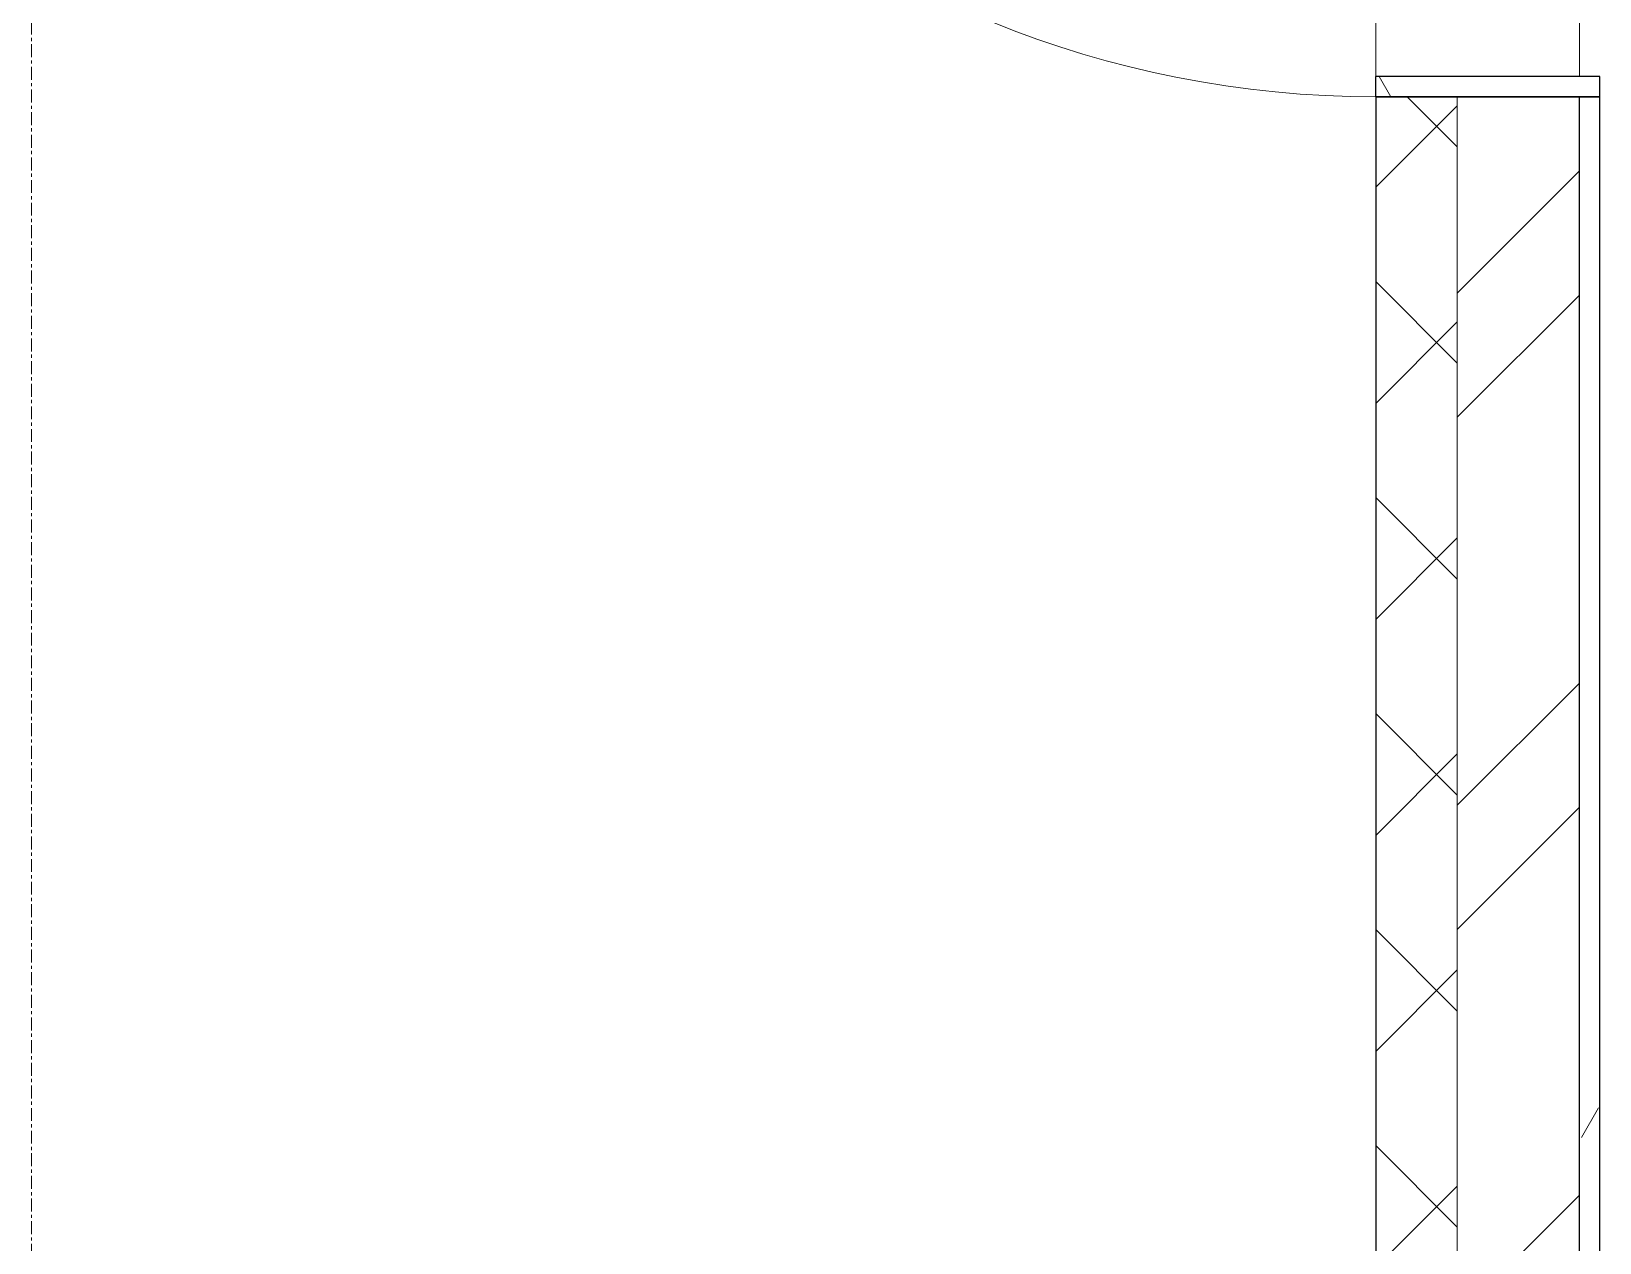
# Model space of a CAD drawing. Header units: millimetres. Extents: x -11854 to 4360091, y -19344 to 4989148.
# Drawn here: x 66123 to 67662, y 23212 to 24402 of the extents above; entities that cross this region are included whole.
import ezdxf

# ---------------------------------------------------------------- set-up
doc = ezdxf.new("R2010")
doc.units = ezdxf.units.MM
doc.linetypes.add('Линия сетки', pattern=[22.225, 12.7, -3.175, 3.175, -3.175])
for name, color, linetype, lineweight in [('A-DOOR', 254, 'Continuous', 9), ('A-WALL', 254, 'Continuous', 9), ('S-GRID', 254, 'Continuous', 9)]:
    doc.layers.add(name, color=color, linetype=linetype, lineweight=lineweight)
pattern_1 = [(0, (542041.67, 20914.14), (406.4, 101.6), [33.528, -271.272, 33.528, -271.272, -1625.6]), (0, (542041.67, 20914.14), (406.4, 101.6), [-609.6, 33.528, -576.072, 33.528, -271.272, -711.2]), (0, (542041.67, 20914.14), (406.4, 101.6), [-1524, 33.528, -169.672, 33.528, -474.472]), (120, (542194.07, 20964.94), (-291.18818, 301.152724), [33.528, -271.272, 33.528, -1896.872]), (120, (542194.07, 20964.94), (-291.18818, 301.152724), [-338.328, -271.272, 33.528, -576.072, -1016]), (120, (542194.07, 20964.94), (-291.18818, 301.152724), [-1219.2, 33.528, -271.272, 33.528, -677.672]), (120, (542194.07, 20964.94), (-291.18818, 301.152724), [-1557.528, -169.672, 33.528, -474.472]), (240, (542244.87, 21168.14), (-115.21182, -402.752724), [33.528, -271.272, 33.528, -1896.872]), (240, (542244.87, 21168.14), (-115.21182, -402.752724), [-338.328, -271.272, 33.528, -576.072, -1016]), (240, (542244.87, 21168.14), (-115.21182, -402.752724), [-1219.2, 33.528, -271.272, 33.528, -677.672]), (240, (542244.87, 21168.14), (-115.21182, -402.752724), [-1557.528, -169.672, 33.528, -474.472])]

# ---------------------------------------------------------------- blocks, each defined once
blk = doc.blocks.new('Одиночные-Щитовые - Дверной блок металлический наружный ДМН 21х10 Л-6783129-1Б')
at = {"layer": 'A-DOOR', "lineweight": 18}
for p, q in [((449, 100), (449, 1098.7)), ((500, 1098.7), (449, 1098.7)), ((500, 100), (500, 1098.7)), ((500, 100), (449, 100))]:
    blk.add_line(p, q, dxfattribs=at)
at = {"layer": 'A-DOOR'}
blk.add_arc((500, 100), 1000, 92.9234, 180, dxfattribs=at)

msp = doc.modelspace()

# ---------------------------------------------------------------- hatches: boundary and pattern name
at = {"layer": 'A-WALL'}
h = msp.add_hatch(dxfattribs=at)
h.set_pattern_fill('FP_4', color=8, style=0, pattern_type=2)
h.set_pattern_definition([(45, (542041.67, 20914.14), (-106.066017, 106.066017), []), (135, (542041.67, 20914.14), (-106.066017, -106.066017), [])])
h.paths.add_polyline_path([(67442.6, 22817.4), (67522.6, 22817.4), (67522.6, 24337.4), (67442.6, 24337.4), (67442.6, 22834.3)])
h.paths.add_polyline_path([(67442.6, 25337.4), (67522.6, 25337.4), (67522.6, 25637.4), (67442.6, 25637.4), (67442.6, 25387.4)])
h = msp.add_hatch(dxfattribs=at)
h.set_pattern_fill('FP_3', color=8, style=0, pattern_type=2)
h.set_pattern_definition([(45, (542041.67, 20914.14), (-251.44717, 251.44717), []), (45, (542041.67, 21295.14), (-251.44717, 251.44717), [])])
h.paths.add_polyline_path([(67522.6, 22617.4), (67642.6, 22617.4), (67642.6, 24337.4), (67522.6, 24337.4), (67522.6, 22817.4)])
h.paths.add_polyline_path([(67522.6, 25337.4), (67642.6, 25337.4), (67642.6, 25387.4), (67522.6, 25387.4)])
h = msp.add_hatch(dxfattribs=at)
h.set_pattern_fill('FP_5', color=8, style=0, pattern_type=2)
h.set_pattern_definition(pattern_1)
h.paths.add_polyline_path([(67642.5, 18704), (67662.5, 18704), (67662.5, 24337.4), (67642.5, 24337.4), (67642.5, 18896.1)])
h.paths.add_polyline_path([(67642.5, 25337.4), (67662.5, 25337.4), (67662.5, 25387.4), (67642.5, 25387.4)])
h = msp.add_hatch(dxfattribs=at)
h.set_pattern_fill('FP_5', color=8, style=0, pattern_type=2)
h.set_pattern_definition(pattern_1)
h.paths.add_polyline_path([(67442.5, 24337.4), (67662.5, 24337.4), (67662.5, 24357.4), (67442.5, 24357.4)])

# ---------------------------------------------------------------- linework, layer by layer
at = {"layer": 'A-WALL', "color": 8}
for p, q in [((67442.6, 24357.4), (67442.6, 25317.4)), ((67642.6, 25317.4), (67642.6, 24357.4)), ((67522.6, 24337.4), (67522.6, 22617.4)), ((67642.5, 24337.4), (67642.5, 18704)), ((67642.6, 22617.4), (67642.6, 24337.4))]:
    msp.add_line(p, q, dxfattribs=at)
at = {"layer": 'A-WALL', "color": 8, "lineweight": 25}
for p, q in [((67662.5, 24357.4), (67442.5, 24357.4)), ((67442.5, 24357.4), (67442.5, 24337.4)), ((67662.5, 24337.4), (67662.5, 24357.4)), ((67442.5, 24337.4), (67662.5, 24337.4)), ((67442.6, 24337.4), (67442.6, 22917.4)), ((67662.5, 24337.4), (67442.6, 24337.4)), ((67662.5, 18684), (67662.5, 24337.4))]:
    msp.add_line(p, q, dxfattribs=at)
at = {"layer": 'S-GRID', "color": 8, "linetype": 'Линия сетки'}
msp.add_line((66122.6, 26233.7), (66122.6, -3986), dxfattribs=at)

# ---------------------------------------------------------------- block references
at = {"layer": 'A-DOOR', "color": 8, "rotation": 90.00000000023469}
msp.add_blockref('Одиночные-Щитовые - Дверной блок металлический наружный ДМН 21х10 Л-6783129-1Б', (67542.6, 24837.4), dxfattribs=at)

doc.saveas('drawing.dxf')
